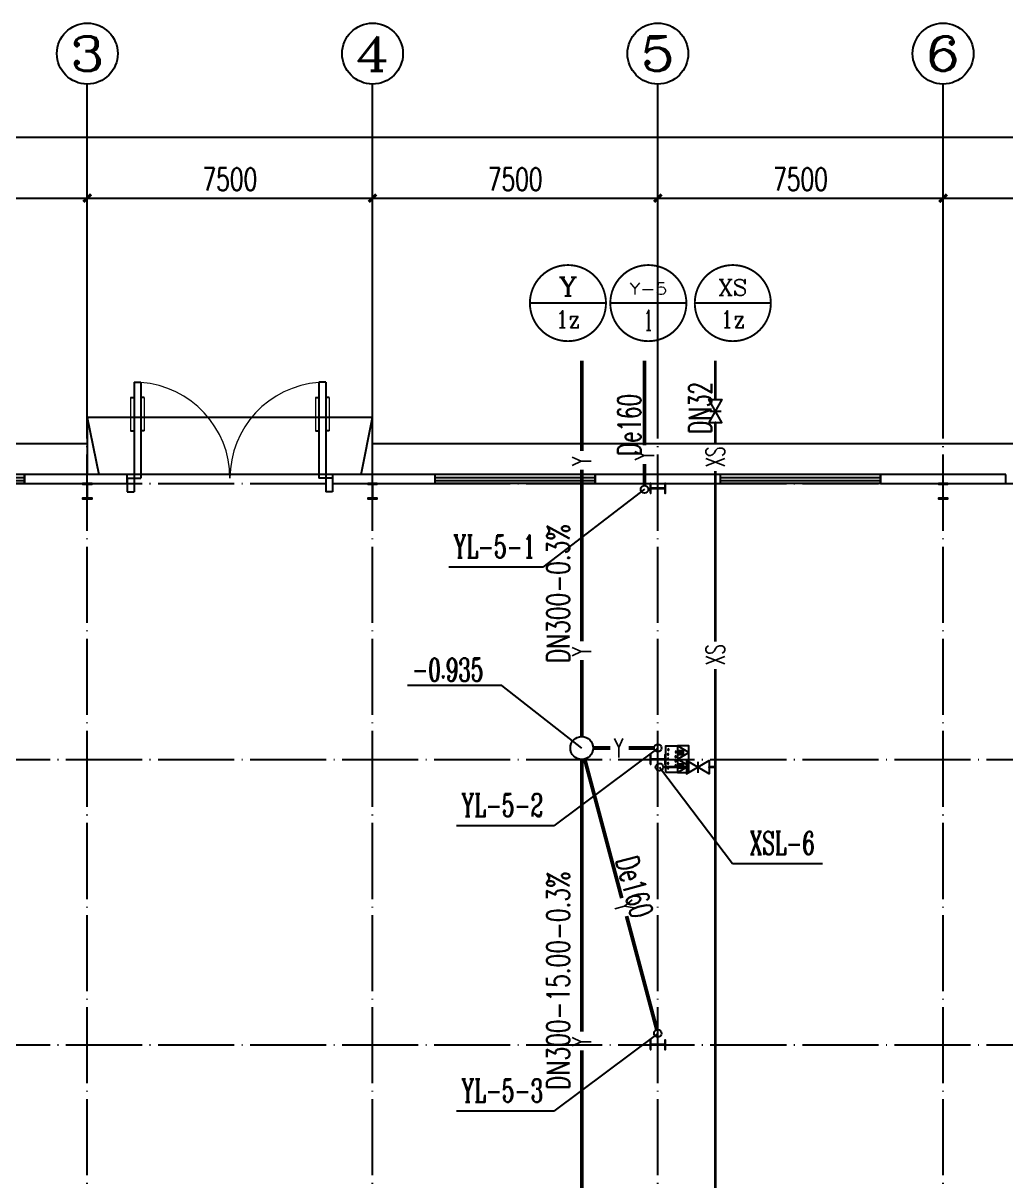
# Model space of a CAD drawing. Extents: x 14204718 to 16986381, y -1556765 to -15898.
# Drawn here: x 14877630 to 14903466, y -323019 to -292594 of the extents above; entities that cross this region are included whole.
import ezdxf
from ezdxf.enums import TextEntityAlignment as Align

# ---------------------------------------------------------------- set-up
doc = ezdxf.new("R2010")
doc.units = 0
doc.header["$LTSCALE"] = 1000
doc.header["$MEASUREMENT"] = 0
doc.linetypes.add('DOTE', pattern=[2.42, 2, -0.2, 0.02, -0.2])
for name, color, linetype in [('AXIS', 3, 'Continuous'), ('AXIS_TEXT', 7, 'Continuous'), ('COLUMN', 2, 'Continuous'), ('DIM_消防', 3, 'Continuous'), ('DIM_雨水', 3, 'Continuous'), ('DOTE', 8, 'DOTE'), ('EQUIP_消防', 7, 'Continuous'), ('PIPE-消防', 1, 'Continuous'), ('PIPE-雨水', 4, 'Continuous'), ('TEXT_消防', 7, 'Continuous'), ('TEXT_雨水', 7, 'Continuous'), ('TWT_LEAD', 3, 'Continuous'), ('TWT_TEXT', 7, 'Continuous'), ('VALVE_消防', 7, 'Continuous'), ('VPIPE-消防', 1, 'Continuous'), ('VPIPE-雨水', 4, 'Continuous'), ('WALL-PARAPET', 6, 'Continuous'), ('WELL_雨水', 4, 'Continuous'), ('WINDOW', 4, 'Continuous')]:
    doc.layers.add(name, color=color, linetype=linetype)
doc.styles.add('_TCH_AXIS', font='COMPLEX', dxfattribs={"bigfont": 'GBCBIG'})
doc.styles.add('_TCH_DIM', font='SIMPLEX', dxfattribs={"bigfont": 'GBCBIG'})
doc.styles.add('_TCH_DIM_T3', font='SIMPLEX', dxfattribs={"width": 0.705882, "bigfont": 'GBCBIG'})
doc.styles.add('_TWT_CIRCLE', font='COMPLEX', dxfattribs={"width": 1.1, "height": 3, "bigfont": 'HZTXT'})
doc.styles.add('_TWT_PIPEDN', font='SIMPLEX', dxfattribs={"width": 0.8, "height": 3, "bigfont": 'HZTXT'})
doc.styles.add('_TWT_PIPETEXT', font='COMPLEX', dxfattribs={"width": 0.8, "height": 2.5, "bigfont": 'HZTXT'})
doc.styles.add('_TWT_SERIAL', font='COMPLEX', dxfattribs={"width": 0.8, "height": 3, "bigfont": 'HZTXT'})
doc.styles.add('COMPLEX', font='COMPLEX')
doc.dimstyles.new('_TCH_ARCH&&200', dxfattribs={"dimtxt": 595, "dimasz": 200, "dimexe": 500, "dimexo": 600, "dimgap": 200, "dimtad": 1, "dimdec": 0, "dimzin": 0, "dimdsep": 46, "dimtxsty": '_TCH_DIM_T3', "dimblk": 'ARCHTICK', "dimcen": 0.09, "dimclrt": 7, "dimazin": 2, "dimtfac": 1, "dimtdec": 0, "dimtix": 1, "dimtmove": 2, "dimatfit": 3, "dimfxl": 0, "dimtolj": 1, "dimtzin": 0, "dimarcsym": 0})

# ---------------------------------------------------------------- blocks, each defined once
blk = doc.blocks.new('A$C797E1D2B')
at = {"layer": 'COLUMN'}
h = blk.add_hatch(color=256, dxfattribs=at)
h.paths.add_polyline_path([(125, 400), (250, 400), (250, 388), (130, 388), (130, 200), (125, 200)])
h.paths.add_polyline_path([(0, 400), (125, 400), (125, 200), (120, 200), (120, 388), (0, 388)])
h.paths.add_polyline_path([(0, 12), (120, 12), (120, 200), (125, 200), (125, 0), (0, 0)])
h.paths.add_polyline_path([(125, 200), (130, 200), (130, 12), (250, 12), (250, 0), (125, 0)])
blk.add_lwpolyline([(250, 0), (250, 12), (130, 12), (130, 388), (250, 388), (250, 400), (0, 400), (0, 388), (120, 388), (120, 12), (0, 12), (0, 0)], close=True, dxfattribs=at)
blk = doc.blocks.new('消防软管卷盘')
blk.add_lwpolyline([(4963954, 151899), (4963954, 150312), (4964641, 150312), (4964641, 151899)], close=True)
for points, const_width in [([(4964134, 151704), (4964482, 151704)], 1), ([(4964134, 151566), (4964482, 151566)], 1), ([(4964134, 151428), (4964482, 151428)], 1), ([(4964134, 151290), (4964482, 151290)], 1), ([(4964134, 151152), (4964482, 151152)], 1), ([(4964134, 151014), (4964482, 151014)], 0.1), ([(4964134, 150876), (4964482, 150876)], 1), ([(4964134, 150738), (4964482, 150738)], 1), ([(4964150, 150600), (4964499, 150600)], 1), ([(4964150, 150462), (4964499, 150462)], 1)]:
    blk.add_lwpolyline(points, dxfattribs=dict(const_width=const_width))
for centre, start, end in [((4964134, 151636), 90, 270), ((4964134, 151360), 90, 270), ((4964134, 151084), 90, 270), ((4964482, 151498), 270, 90), ((4964482, 151222), 270, 90), ((4964134, 150808), 90, 270), ((4964150, 150532), 90, 270), ((4964482, 150946), 270, 90), ((4964499, 150670), 270, 90)]:
    blk.add_arc(centre, 69, start, end)
blk = doc.blocks.new('$TwtSys$00000546')
h = blk.add_hatch()
h.set_pattern_fill('ANSI31', color=256, scale=200, style=0)
h.set_pattern_definition([(45, (-38543.802, -6670.83), (-17.67767, 17.67767), [])])
h.paths.add_polyline_path([(-65, 174), (65, 174), (65, 44), (-65, 44)])
for points in [[(0, 344), (-198, 0), (198, 0)], [(-65, 174), (65, 174), (65, 44), (-65, 44)]]:
    blk.add_lwpolyline(points, close=True)
blk = doc.blocks.new('92623')
blk.add_lwpolyline([(8910066, 83014), (8909273, 83014), (8909273, 82670), (8910066, 82670)], close=True)
at = {"xscale": -0.5, "yscale": 0.5, "zscale": 0.5, "rotation": 89.99999999998747}
blk.add_blockref('消防软管卷盘', (8985223, 2565334), dxfattribs=at)
at = {"layer": 'EQUIP_消防', "rotation": 180}
for p in [(8909471, 83014), (8909868, 83014)]:
    blk.add_blockref('$TwtSys$00000546', p, dxfattribs=at)
blk = doc.blocks.new('_AXISO')
blk.add_circle((0, 0), 0.5)
at = {"layer": 'AXIS_TEXT', "style": 'COMPLEX', "width": 1.041667}
blk.add_attdef('A', text='', height=0.56, dxfattribs=at).set_placement((-0.25, -0.28), (0.25, -0.28), align=Align.FIT)
blk = doc.blocks.new('_ArchTick')
at = {"color": 0, "linetype": 'ByBlock', "const_width": 0.4}
blk.add_lwpolyline([(-0.5, -0.5), (0.5, 0.5)], dxfattribs=at)
blk = doc.blocks.new('*D176')
at = {"layer": 'AXIS', "color": 0, "lineweight": -2}
for p, q in [((14864076, -301594), (14864076, -295094)), ((14954556, -301594), (14954556, -295094)), ((14864076, -295594), (14954556, -295594))]:
    blk.add_line(p, q, dxfattribs=at)
at = {"layer": 'Defpoints', "color": 0}
for p in [(14954556, -295594), (14864076, -302194), (14954556, -302194)]:
    blk.add_point(p, dxfattribs=at)
at = {"layer": 'AXIS', "color": 0, "lineweight": -2, "xscale": 200, "yscale": 200, "zscale": 200, "rotation": 180}
blk.add_blockref('_ArchTick', (14864076, -295594), dxfattribs=at)
at = {"layer": 'AXIS', "color": 0, "lineweight": -2, "xscale": 200, "yscale": 200, "zscale": 200}
blk.add_blockref('_ArchTick', (14954556, -295594), dxfattribs=at)
at = {"layer": 'AXIS', "color": 7, "insert": (14909316, -295097), "char_height": 595, "attachment_point": 5, "style": '_TCH_DIM_T3'}
blk.add_mtext('\\A1;90480', dxfattribs=at)
blk = doc.blocks.new('*D181')
at = {"layer": 'AXIS', "color": 0, "lineweight": -2}
for p, q in [((14871816, -301594), (14871816, -296694)), ((14879316, -301594), (14879316, -296694)), ((14871816, -297194), (14879316, -297194))]:
    blk.add_line(p, q, dxfattribs=at)
at = {"layer": 'Defpoints', "color": 0}
for p in [(14879316, -297194), (14871816, -302194), (14879316, -302194)]:
    blk.add_point(p, dxfattribs=at)
at = {"layer": 'AXIS', "color": 0, "lineweight": -2, "xscale": 200, "yscale": 200, "zscale": 200, "rotation": 180}
blk.add_blockref('_ArchTick', (14871816, -297194), dxfattribs=at)
at = {"layer": 'AXIS', "color": 0, "lineweight": -2, "xscale": 200, "yscale": 200, "zscale": 200}
blk.add_blockref('_ArchTick', (14879316, -297194), dxfattribs=at)
at = {"layer": 'AXIS', "color": 7, "insert": (14875566, -296697), "char_height": 595, "attachment_point": 5, "style": '_TCH_DIM_T3'}
blk.add_mtext('\\A1;7500', dxfattribs=at)
blk = doc.blocks.new('*D182')
at = {"layer": 'AXIS', "color": 0, "lineweight": -2}
for p, q in [((14879316, -301594), (14879316, -296694)), ((14886816, -301594), (14886816, -296694)), ((14879316, -297194), (14886816, -297194))]:
    blk.add_line(p, q, dxfattribs=at)
at = {"layer": 'Defpoints', "color": 0}
for p in [(14886816, -297194), (14879316, -302194), (14886816, -302194)]:
    blk.add_point(p, dxfattribs=at)
at = {"layer": 'AXIS', "color": 0, "lineweight": -2, "xscale": 200, "yscale": 200, "zscale": 200, "rotation": 180}
blk.add_blockref('_ArchTick', (14879316, -297194), dxfattribs=at)
at = {"layer": 'AXIS', "color": 0, "lineweight": -2, "xscale": 200, "yscale": 200, "zscale": 200}
blk.add_blockref('_ArchTick', (14886816, -297194), dxfattribs=at)
at = {"layer": 'AXIS', "color": 7, "insert": (14883066, -296697), "char_height": 595, "attachment_point": 5, "style": '_TCH_DIM_T3'}
blk.add_mtext('\\A1;7500', dxfattribs=at)
blk = doc.blocks.new('*D183')
at = {"layer": 'AXIS', "color": 0, "lineweight": -2}
for p, q in [((14886816, -301594), (14886816, -296694)), ((14894316, -301594), (14894316, -296694)), ((14886816, -297194), (14894316, -297194))]:
    blk.add_line(p, q, dxfattribs=at)
at = {"layer": 'Defpoints', "color": 0}
for p in [(14894316, -297194), (14886816, -302194), (14894316, -302194)]:
    blk.add_point(p, dxfattribs=at)
at = {"layer": 'AXIS', "color": 0, "lineweight": -2, "xscale": 200, "yscale": 200, "zscale": 200, "rotation": 180}
blk.add_blockref('_ArchTick', (14886816, -297194), dxfattribs=at)
at = {"layer": 'AXIS', "color": 0, "lineweight": -2, "xscale": 200, "yscale": 200, "zscale": 200}
blk.add_blockref('_ArchTick', (14894316, -297194), dxfattribs=at)
at = {"layer": 'AXIS', "color": 7, "insert": (14890566, -296697), "char_height": 595, "attachment_point": 5, "style": '_TCH_DIM_T3'}
blk.add_mtext('\\A1;7500', dxfattribs=at)
blk = doc.blocks.new('*D184')
at = {"layer": 'AXIS', "color": 0, "lineweight": -2}
for p, q in [((14894316, -301594), (14894316, -296694)), ((14901816, -301594), (14901816, -296694)), ((14894316, -297194), (14901816, -297194))]:
    blk.add_line(p, q, dxfattribs=at)
at = {"layer": 'Defpoints', "color": 0}
for p in [(14901816, -297194), (14894316, -302194), (14901816, -302194)]:
    blk.add_point(p, dxfattribs=at)
at = {"layer": 'AXIS', "color": 0, "lineweight": -2, "xscale": 200, "yscale": 200, "zscale": 200, "rotation": 180}
blk.add_blockref('_ArchTick', (14894316, -297194), dxfattribs=at)
at = {"layer": 'AXIS', "color": 0, "lineweight": -2, "xscale": 200, "yscale": 200, "zscale": 200}
blk.add_blockref('_ArchTick', (14901816, -297194), dxfattribs=at)
at = {"layer": 'AXIS', "color": 7, "insert": (14898066, -296697), "char_height": 595, "attachment_point": 5, "style": '_TCH_DIM_T3'}
blk.add_mtext('\\A1;7500', dxfattribs=at)
blk = doc.blocks.new('*D185')
at = {"layer": 'AXIS', "color": 0, "lineweight": -2}
for p, q in [((14901816, -301594), (14901816, -296694)), ((14909316, -301594), (14909316, -296694)), ((14901816, -297194), (14909316, -297194))]:
    blk.add_line(p, q, dxfattribs=at)
at = {"layer": 'Defpoints', "color": 0}
for p in [(14909316, -297194), (14901816, -302194), (14909316, -302194)]:
    blk.add_point(p, dxfattribs=at)
at = {"layer": 'AXIS', "color": 0, "lineweight": -2, "xscale": 200, "yscale": 200, "zscale": 200, "rotation": 180}
blk.add_blockref('_ArchTick', (14901816, -297194), dxfattribs=at)
at = {"layer": 'AXIS', "color": 0, "lineweight": -2, "xscale": 200, "yscale": 200, "zscale": 200}
blk.add_blockref('_ArchTick', (14909316, -297194), dxfattribs=at)
at = {"layer": 'AXIS', "color": 7, "insert": (14905566, -296697), "char_height": 595, "attachment_point": 5, "style": '_TCH_DIM_T3'}
blk.add_mtext('\\A1;7500', dxfattribs=at)
blk = doc.blocks.new('$DorLib2D$00000011')
for p, q in [((-0.4667, 0.4709), (-0.4667, -0.0625)), ((-0.4667, 0.4709), (-0.4333, 0.4709)), ((-0.4333, 0.4709), (-0.4333, 0.0042)), ((0.4333, 0.4709), (0.4333, 0.0042)), ((0.4667, 0.4709), (0.4333, 0.4709)), ((0.4667, 0.4709), (0.4667, -0.0625)), ((-0.4833, 0.3962), (-0.4667, 0.3962)), ((-0.4167, 0.3962), (-0.4333, 0.3962)), ((0.4167, 0.3962), (0.4333, 0.3962)), ((0.4833, 0.3962), (0.4667, 0.3962)), ((-0.4833, 0.2346), (-0.4667, 0.2346)), ((-0.4167, 0.2346), (-0.4333, 0.2346)), ((0.4167, 0.2346), (0.4333, 0.2346)), ((0.4833, 0.2346), (0.4667, 0.2346)), ((-0.5, 0.0042), (-0.4333, 0.0042)), ((-0.5, 0.0042), (-0.5, -0.0625)), ((0.5, 0.0042), (0.4333, 0.0042)), ((0.5, 0.0042), (0.5, -0.0625)), ((-0.5, -0.0625), (-0.4667, -0.0625)), ((0.5, -0.0625), (0.4667, -0.0625))]:
    blk.add_line(p, q)
at = {"lineweight": 13}
for p, q in [((-0.4833, 0.3962), (-0.4833, 0.2346)), ((-0.4167, 0.3962), (-0.4167, 0.2346)), ((0.4167, 0.3962), (0.4167, 0.2346)), ((0.4833, 0.3962), (0.4833, 0.2346))]:
    blk.add_line(p, q, dxfattribs=at)
for centre, start, end in [((-0.4667, 0.0042), 0, 85.904), ((0.4667, 0.0042), 94.096, 180)]:
    blk.add_arc(centre, 0.4667, start, end, dxfattribs=at)
blk = doc.blocks.new('$TCHSYS$WIN2D')
for p, q in [((-0.5, 0.5), (0.5, 0.5)), ((-0.5, 0.5), (-0.5, -0.5)), ((0.5, 0.5), (0.5, -0.5)), ((0.5, 0.1667), (-0.5, 0.1667)), ((0.5, -0.1667), (-0.5, -0.1667)), ((-0.5, -0.5), (0.5, -0.5))]:
    blk.add_line(p, q)
blk = doc.blocks.new('$TWTSYS$00000187')
blk.add_circle((0, 0, 0), 0.5)
blk = doc.blocks.new('$VALVE$00000296')
for points in [[(-125, 72), (-125, -72), (125, 72), (125, -72), (-125, 72)], [(0, 60), (0, -64)]]:
    blk.add_lwpolyline(points)
for p in [(-125, 0), (125, 0)]:
    blk.add_point(p)

msp = doc.modelspace()

# ---------------------------------------------------------------- linework, layer by layer
at = {"color": 8, "ltscale": 0.5}
for p, q in [((14879316.4, -302954.1), (14879616.4, -304454.1)), ((14886516.4, -304454.1), (14886816.4, -302954.1))]:
    msp.add_line(p, q, dxfattribs=at)
for points in [[(14886816.4, -304454.1), (14886816.4, -302954.1), (14879316.4, -302954.1), (14879316.4, -304454.1)], [(14879316.4, -303654.1), (14863276.4, -303654.1), (14863276.4, -326944.1)], [(14909316.4, -303654.1), (14886816.4, -303654.1)]]:
    msp.add_lwpolyline(points, dxfattribs=at)
at = {"layer": 'AXIS'}
for p, q in [((14879316.4, -302194.1), (14879316.4, -294194.1)), ((14886816.4, -302194.1), (14886816.4, -294194.1)), ((14894316.4, -302194.1), (14894316.4, -294194.1)), ((14901816.4, -302194.1), (14901816.4, -294194.1))]:
    msp.add_line(p, q, dxfattribs=at)
at = {"layer": 'DIM_消防'}
for p, q in [((14892953, -299951.8), (14890953, -299951.8)), ((14895067.1, -299951.8), (14893067.1, -299951.8)), ((14897288, -299951.8), (14895288, -299951.8)), ((14894357.3, -312147.1), (14896281.6, -314681.9)), ((14896281.6, -314681.9), (14898644.8, -314681.9))]:
    msp.add_line(p, q, dxfattribs=at)
at = {"layer": 'DIM_消防', "const_width": 50}
for points in [[(14892953, -299951.8, 1), (14890953, -299951.8, 1)], [(14895067.1, -299951.8, 1), (14893067.1, -299951.8, 1)], [(14897288, -299951.8, 1), (14895288, -299951.8, 1)]]:
    msp.add_lwpolyline(points, format="xyb", close=True, dxfattribs=at)
at = {"layer": 'DIM_雨水'}
for p, q in [((14893966, -304844.1), (14891290.7, -306887.8)), ((14891290.7, -306887.8), (14888820.4, -306887.8)), ((14894316.4, -311644.1, 3000), (14891586, -313687.8)), ((14891586, -313687.8), (14889025.9, -313687.8)), ((14894316.4, -319144.1, 3000), (14891586, -321187.8)), ((14891586, -321187.8), (14889025.9, -321187.8))]:
    msp.add_line(p, q, dxfattribs=at)
at = {"layer": 'DOTE'}
for p, q in [((14879316.4, -434194.1), (14879316.4, -302194.1)), ((14886816.4, -434194.1), (14886816.4, -302194.1)), ((14894316.4, -434194.1), (14894316.4, -302194.1)), ((14901816.4, -434194.1), (14901816.4, -302194.1)), ((14861816.4, -304694.1), (14956816.4, -304694.1)), ((14861816.4, -311944.1), (14956816.4, -311944.1)), ((14861816.4, -319444.1), (14956816.4, -319444.1))]:
    msp.add_line(p, q, dxfattribs=at)
at = {"layer": 'PIPE-消防', "linetype": 'Continuous', "const_width": 70}
for points in [[(14895829.6, -302488.9), (14895829.6, -301466.5)], [(14895829.6, -303649.7), (14895829.6, -303088.9)], [(14895829.6, -308851), (14895829.6, -304367.8)], [(14895829.6, -312147.1), (14895829.6, -309569.1)], [(14894457.3, -312147.1), (14895066.7, -312147.1)], [(14895666.7, -312147.1), (14895829.6, -312147.1)], [(14895829.6, -325282.8), (14895829.6, -312147.1)]]:
    msp.add_lwpolyline(points, dxfattribs=at)
at = {"layer": 'PIPE-雨水', "linetype": 'Continuous', "const_width": 100}
for points in [[(14892316.4, -303840.8), (14892316.4, -301466.5)], [(14893966, -303691), (14893966, -301466.5)], [(14893966, -304744.1), (14893966, -304180.6)], [(14892316.4, -308841.9), (14892316.4, -304330.3)], [(14892316.4, -311344.1), (14892316.4, -309331.4)], [(14892316.4, -319097.3), (14892316.4, -311944.1)], [(14892393.7, -311933.9), (14893368.4, -315589.1)], [(14893494.6, -316062.1), (14894290.6, -319047.4)], [(14892316.4, -326344.1), (14892316.4, -319586.9)]]:
    msp.add_lwpolyline(points, dxfattribs=at)
at = {"layer": 'PIPE-雨水', "linetype": 'Continuous', "ltscale": 2, "const_width": 100}
for points in [[(14893064.1, -311644.1), (14892616.4, -311644.1)], [(14894216.4, -311644.1), (14893553.6, -311644.1)]]:
    msp.add_lwpolyline(points, dxfattribs=at)
at = {"layer": 'TWT_LEAD'}
for p, q in [((14890214.9, -310005.5), (14887733, -310005.5)), ((14892316.4, -311644.1), (14890214.9, -310005.5))]:
    msp.add_line(p, q, dxfattribs=at)
at = {"layer": 'VPIPE-消防', "linetype": 'Continuous'}
msp.add_circle((14894357.3, -312147.1), 100, dxfattribs=at)
at = {"layer": 'VPIPE-雨水', "linetype": 'Continuous'}
for centre in [(14893966, -304844.1), (14894316.4, -311644.1), (14894316.4, -319144.1)]:
    msp.add_circle(centre, 100, dxfattribs=at)
at = {"layer": 'WALL-PARAPET'}
for p, q in [((14880366.4, -304454.1), (14877666.4, -304454.1)), ((14877666.4, -304454.1), (14877666.4, -304694.1)), ((14880366.4, -304694.1), (14880366.4, -304454.1)), ((14888466.4, -304454.1), (14885766.4, -304454.1)), ((14885766.4, -304454.1), (14885766.4, -304694.1)), ((14888466.4, -304694.1), (14888466.4, -304454.1)), ((14895966.4, -304454.1), (14892666.4, -304454.1)), ((14892666.4, -304454.1), (14892666.4, -304694.1)), ((14895966.4, -304694.1), (14895966.4, -304454.1)), ((14903466.4, -304454.1), (14900166.4, -304454.1)), ((14900166.4, -304454.1), (14900166.4, -304694.1)), ((14903466.4, -304694.1), (14903466.4, -304454.1)), ((14877666.4, -304694.1), (14880366.4, -304694.1)), ((14885766.4, -304694.1), (14888466.4, -304694.1)), ((14892666.4, -304694.1), (14895966.4, -304694.1)), ((14900166.4, -304694.1), (14903466.4, -304694.1))]:
    msp.add_line(p, q, dxfattribs=at)
at = {"layer": 'WINDOW'}
msp.add_line((14885766.4, -304454.1), (14880366.4, -304454.1), dxfattribs=at)

# ---------------------------------------------------------------- block references
for p, rotation in [((14879441.4, -304694.1), 180), ((14886941.4, -304694.1), 180), ((14894116.4, -304694.1), 270), ((14901941.4, -304694.1), 180), ((14894116.4, -311819.1), 270), ((14894116.4, -319319.1), 270)]:
    msp.add_blockref('A$C797E1D2B', p, dxfattribs=dict(rotation=rotation))
at = {"xscale": 0.882, "yscale": 0.882, "zscale": 0.882, "rotation": 90}
msp.add_blockref('92623', (14968049.5, -8170267.4), dxfattribs=at)
at = {"layer": 'AXIS'}
ref = msp.add_blockref('_AXISO', (14879316.4, -293394.1), dxfattribs=dict(at, xscale=1600, yscale=1600, zscale=1600))
ref.add_attrib('A', '3', dxfattribs={"layer": 'AXIS_TEXT', "ltscale": 0.5, "height": 905.1, "style": '_TCH_AXIS', "width": 1.5}).set_placement((14878863.9, -293846.6), (14879769, -293846.6), align=Align.FIT)
ref = msp.add_blockref('_AXISO', (14886816.4, -293394.1), dxfattribs=dict(at, xscale=1600, yscale=1600, zscale=1600))
ref.add_attrib('A', '4', dxfattribs={"layer": 'AXIS_TEXT', "ltscale": 0.5, "height": 905.1, "style": '_TCH_AXIS', "width": 1.3125}).set_placement((14886363.9, -293846.6), (14887269, -293846.6), align=Align.FIT)
ref = msp.add_blockref('_AXISO', (14894316.4, -293394.1), dxfattribs=dict(at, xscale=1600, yscale=1600, zscale=1600))
ref.add_attrib('A', '5', dxfattribs={"layer": 'AXIS_TEXT', "ltscale": 0.5, "height": 905.1, "style": '_TCH_AXIS', "width": 1.5}).set_placement((14893863.9, -293846.6), (14894769, -293846.6), align=Align.FIT)
ref = msp.add_blockref('_AXISO', (14901816.4, -293394.1), dxfattribs=dict(at, xscale=1600, yscale=1600, zscale=1600))
ref.add_attrib('A', '6', dxfattribs={"layer": 'AXIS_TEXT', "ltscale": 0.5, "height": 905.1, "style": '_TCH_AXIS', "width": 1.5}).set_placement((14901363.9, -293846.6), (14902269, -293846.6), align=Align.FIT)
at = {"layer": 'VALVE_消防', "xscale": 2.4, "yscale": 2.4, "zscale": 2.4, "rotation": 90}
msp.add_blockref('$VALVE$00000296', (14895829.6, -302788.9), dxfattribs=at)
at = {"layer": 'VALVE_消防', "xscale": 2.4, "yscale": 2.4, "zscale": 2.4}
msp.add_blockref('$VALVE$00000296', (14895366.7, -312147.1), dxfattribs=at)
at = {"layer": 'WELL_雨水', "xscale": 600, "yscale": 600, "zscale": 600, "rotation": 270}
msp.add_blockref('$TWTSYS$00000187', (14892316.4, -311644.1), dxfattribs=at)
at = {"layer": 'WINDOW', "rotation": 180}
for name, p, xscale, yscale, zscale in [('$DorLib2D$00000011', (14883066.4, -304574.1), -5400, -5400, -5400), ('$TCHSYS$WIN2D', (14875566.4, -304574.1), 4200, 240, 4200), ('$TCHSYS$WIN2D', (14890566.4, -304574.1), 4200, 240, 4200), ('$TCHSYS$WIN2D', (14898066.4, -304574.1), 4200, 240, 4200)]:
    msp.add_blockref(name, p, dxfattribs=dict(at, xscale=xscale, yscale=yscale, zscale=zscale))

# ---------------------------------------------------------------- texts
at = {"layer": 'DIM_消防', "color": 7, "style": '_TWT_CIRCLE'}
for s, height, p, p2 in [('Y', 497, (14891705.7, -299763), (14892200.3, -299763)), ('XS', 423.95, (14895910.5, -299751), (14896665.5, -299751)), ('Y-5', 309.33, (14893572.9, -299727.8), (14894561.3, -299727.8)), ('1z', 458.82, (14891628.5, -300605.4), (14892277.4, -300605.4)), ('1', 533.3, (14893941.4, -300668.6), (14894192.8, -300668.6)), ('1z', 458.82, (14895963.6, -300605.4), (14896612.5, -300605.4))]:
    msp.add_text(s, height=height, dxfattribs=at).set_placement(p, p2, align=Align.FIT)
at = {"layer": 'TEXT_消防', "linetype": 'Continuous', "style": '_TWT_PIPEDN', "width": 0.64}
msp.add_text('DN32', height=600, rotation=90, dxfattribs=at).set_placement((14895729.6, -303390.7))
at = {"layer": 'TEXT_消防', "style": '_TWT_PIPETEXT', "width": 0.64}
for p in [(14896079.6, -304267.8), (14896079.6, -309469.1)]:
    msp.add_text('XS', height=500, rotation=90, dxfattribs=at).set_placement(p)
at = {"layer": 'TEXT_雨水', "linetype": 'Continuous', "style": '_TWT_PIPEDN', "width": 0.64}
for rotation, p in [(90, (14893866, -303969)), (284.93142, (14893203.4, -314582.1))]:
    msp.add_text('De160', height=600, rotation=rotation, dxfattribs=at).set_placement(p)
at = {"layer": 'TEXT_雨水', "style": '_TWT_PIPETEXT', "width": 0.64}
for rotation, p in [(90, (14894216, -304080.6)), (90, (14892566.4, -304230.3)), (90, (14892566.4, -309231.4)), (284.93142, (14893152.6, -315750.2)), (90, (14892566.4, -319486.9))]:
    msp.add_text('Y', height=500, rotation=rotation, dxfattribs=at).set_placement(p)
msp.add_text('Y', height=500, dxfattribs=at).set_placement((14893164.1, -311894.1))
at = {"layer": 'TWT_TEXT', "style": '_TWT_SERIAL', "width": 0.64}
for s, p in [('YL-5-1', (14888940.4, -306647.8)), ('-0.935', (14887853, -309885.5)), ('YL-5-2', (14889145.9, -313447.8)), ('XSL-6', (14896732.8, -314441.9)), ('YL-5-3', (14889145.9, -320947.8))]:
    msp.add_text(s, height=600, dxfattribs=at).set_placement(p)
at = {"layer": 'TWT_TEXT', "style": '_TCH_DIM', "width": 0.705882}
for s, p in [('DN300-0.3%', (14891994.5, -309416.5)), ('DN300-15.00-0.3%', (14891994.5, -320632.1))]:
    msp.add_text(s, height=595, rotation=90, dxfattribs=at).set_placement(p)

# ---------------------------------------------------------------- dimensions: what is measured, and where the dimension line sits
at = {"layer": 'AXIS'}
for p1, p2, distance, text, picture, middle in [((14864076.4, -302194.1), (14954556.4, -302194.1), 6600, '90480', '*D176', (14909316.4, -295096.6)), ((14871816.4, -302194.1), (14879316.4, -302194.1), 5000, '7500', '*D181', (14875566.4, -296696.6)), ((14879316.4, -302194.1), (14886816.4, -302194.1), 5000, '7500', '*D182', (14883066.4, -296696.6)), ((14886816.4, -302194.1), (14894316.4, -302194.1), 5000, '7500', '*D183', (14890566.4, -296696.6)), ((14894316.4, -302194.1), (14901816.4, -302194.1), 5000, '7500', '*D184', (14898066.4, -296696.6)), ((14901816.4, -302194.1), (14909316.4, -302194.1), 5000, '7500', '*D185', (14905566.4, -296696.6))]:
    dim = msp.add_aligned_dim(p1=p1, p2=p2, distance=distance, text=text, dimstyle='_TCH_ARCH&&200', dxfattribs=at)
    dim.commit()
    dim.dimension.update_dxf_attribs({"geometry": picture, "text_midpoint": middle})

doc.saveas('drawing.dxf')
